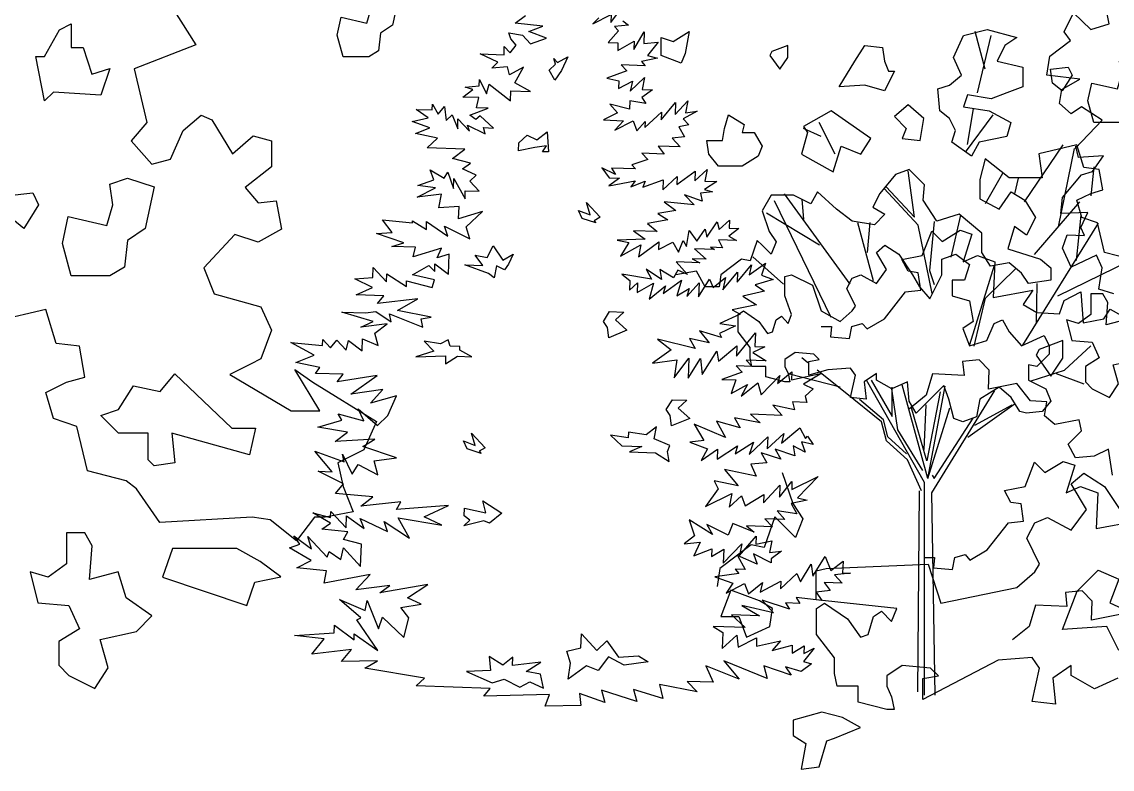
# Model space of a CAD drawing. Header units: inches. Extents: x 11.9 to 85.3, y 21.1 to 37.4.
# Drawn here: x 65.37 to 66.024, y 21.83 to 22.278 of the extents above; entities that cross this region are included whole.
import ezdxf

# ---------------------------------------------------------------- set-up
doc = ezdxf.new("R2010")
doc.units = ezdxf.units.IN
doc.header["$MEASUREMENT"] = 0
doc.layers.add('CAY', color=94, linetype='Continuous')
doc.layers.add('CAY-3', color=61, linetype='Continuous')

# ---------------------------------------------------------------- blocks, each defined once
blk = doc.blocks.new('A$C76451831')
at = {"layer": 'CAY'}
for p, q in [((4728.3, 971.5), (4715.1, 1021.6)), ((4717.8, 939.8), (4736.3, 1016.3)), ((4704.6, 871.1), (4712.5, 918.7)), ((4701.9, 860.6), (4738.9, 910.7)), ((4509.3, 881.7), (4485.5, 892.2)), ((4527.8, 857.9), (4506.6, 900.2)), ((4781, 794.5), (4832.5, 870.4)), ((4850.9, 870.4), (4799.8, 858.6)), ((4826.2, 761), (4847.8, 865.6)), ((4860, 840.1), (4850.9, 870.4)), ((4728.3, 851.9), (4721.2, 824)), ((4760.5, 826.3), (4728.3, 851.9)), ((4799.8, 858.6), (4804.6, 826.3)), ((4608.4, 831), (4587.6, 805.5)), ((4626.9, 837.7), (4608.4, 831)), ((4634, 774), (4625.3, 835.7)), ((4647.3, 816.9), (4626.9, 837.7)), ((4728.6, 791.9), (4751.7, 832.8)), ((4880.8, 837.7), (4860, 840.1)), ((4870.1, 802.5), (4874.1, 840.9)), ((4885.5, 810.2), (4880.8, 837.7)), ((4645.4, 796.4), (4647.3, 816.9)), ((4721.2, 824), (4721.2, 798.4)), ((4804.6, 826.3), (4760.5, 826.3)), ((4768, 805.1), (4772.9, 825.9)), ((4442.1, 803.1), (4430.3, 782.3)), ((4472, 803.1), (4442.1, 803.1)), ((4547.7, 684.5), (4460.2, 805.1)), ((4495.2, 791.7), (4472, 803.1)), ((4504.2, 807.8), (4495.2, 791.7)), ((4529.8, 784.6), (4504.2, 807.8)), ((4587.6, 805.5), (4578.1, 787)), ((4638.7, 763.4), (4593.5, 812.2)), ((4595.8, 814.5), (4634, 774)), ((4746.8, 784.6), (4762.9, 807.8)), ((4762.9, 807.8), (4781.4, 796.4)), ((4850.9, 796.4), (4869.4, 805.5)), ((4869.4, 805.5), (4885.5, 810.2)), ((4522.3, 639.8), (4446.8, 795.6)), ((4485.8, 770.9), (4483.8, 797.9)), ((4578.1, 787), (4594.3, 777.9)), ((4663.8, 768.5), (4645.4, 796.4)), ((4721.2, 798.4), (4746.8, 784.6)), ((4781.4, 796.4), (4795.5, 773.2)), ((4794.3, 724.1), (4854.9, 794.5)), ((4857.6, 773.2), (4850.9, 796.4)), ((4430.3, 782.3), (4439.8, 754.7)), ((4507, 736.3), (4436.2, 779.1)), ((4550.6, 768.5), (4529.8, 784.6)), ((4594.3, 777.9), (4580.5, 763.8)), ((4693.7, 777.9), (4663.8, 768.5)), ((4682.7, 720.5), (4695.7, 776.4)), ((4723.6, 752.4), (4693.7, 777.9)), ((4795.5, 773.2), (4783.7, 750)), ((4850.1, 715.8), (4856.4, 776.4)), ((4878.5, 766.1), (4857.6, 773.2)), ((4580.5, 763.8), (4550.6, 768.5)), ((4579.1, 689), (4557.9, 766.3)), ((4571.1, 726.8), (4574.5, 766.9)), ((4657.5, 671.8), (4638.7, 763.4)), ((4659.9, 768.1), (4654, 702.8)), ((4767.6, 761.4), (4758.6, 731.5)), ((4783.7, 750), (4767.6, 761.4)), ((4778.7, 602.9), (4879.6, 765.8)), ((4887.9, 726.8), (4878.5, 766.1)), ((4439.8, 754.7), (4448.8, 741)), ((4723.6, 726.8), (4723.6, 752.4)), ((4423.7, 742.9), (4414.2, 715.4)), ((4430.3, 736.3), (4423.7, 742.9)), ((4442.1, 724.5), (4430.3, 736.3)), ((4448.8, 741), (4442.1, 724.5)), ((4758.6, 731.5), (4802.2, 717.8)), ((4402.8, 717.8), (4374.9, 696.9)), ((4414.2, 715.4), (4402.8, 717.8)), ((4458.8, 684.4), (4417.8, 720.8)), ((4735.4, 708.3), (4723.6, 726.8)), ((4802.2, 717.8), (4816, 706)), ((4825.4, 669), (4921.3, 715.4)), ((4922.5, 717.8), (4887.9, 726.8)), ((4342.7, 701.7), (4314.8, 696.9)), ((4354.1, 680.8), (4342.7, 701.7)), ((4654, 702.8), (4659.9, 684)), ((4707.6, 603.7), (4740.9, 709.9)), ((4728.7, 665.9), (4769.2, 705.2)), ((4760.5, 713.1), (4735.4, 708.3)), ((4777, 699.3), (4760.5, 713.1)), ((4816, 706), (4816, 689.9)), ((4374.9, 696.9), (4372.6, 680.8)), ((4786.1, 685.5), (4777, 699.3)), ((4816, 689.9), (4786.1, 685.5)), ((4796.7, 631.7), (4797.9, 685.1)), ((4372.6, 680.8), (4354.1, 680.8)), ((4713.4, 601.8), (4728.7, 665.9)), ((4834.4, 569.5), (4869.4, 602.2)), ((4491.5, 579.5), (4483.4, 586)), ((4541.2, 539.6), (4503.7, 569.7)), ((4789.6, 555.4), (4834.4, 569.5)), ((4534.5, 546.7), (4466.9, 564.4)), ((4647.3, 419.7), (4569.9, 556)), ((4575.8, 556.2), (4604.1, 507.8)), ((4823, 565.2), (4860, 551.4)), ((4589.9, 500.7), (4541.2, 539.6)), ((4602.9, 544.4), (4611.2, 489.7)), ((4604.1, 507.8), (4604.1, 546.7)), ((4651.6, 424.8), (4617.3, 549.9)), ((4668.2, 540.8), (4650.5, 448.4)), ((4651.6, 424.8), (4675, 548.1)), ((4656.8, 405.9), (4741.3, 542.4)), ((4592.3, 503.1), (4560.4, 530.2)), ((4650.5, 448.4), (4629.2, 520.8)), ((4646.9, 463.7), (4649.3, 523.1)), ((4651.6, 424.8), (4681.2, 519.2)), ((4705.1, 479.9), (4766.8, 524.3)), ((4714.5, 496), (4764.5, 523.1)), ((3915.1, 501.1), (3898, 463.3)), ((4596.6, 475.1), (4589.9, 500.7)), ((4598.2, 480.3), (4592.3, 503.1)), ((4659.9, 424.8), (4712.2, 505.4)), ((4611.2, 489.7), (4644.6, 435.4)), ((4624.5, 449.6), (4596.6, 475.1)), ((4623.3, 457.8), (4598.2, 480.3)), ((3898, 463.3), (3863.2, 445.6)), ((3863.2, 445.6), (3870.3, 414.4)), ((4643, 408.3), (4624.5, 449.6)), ((4657.5, 429.5), (4659.9, 424.8)), ((3870.3, 414.4), (3883.8, 380.2)), ((4638.3, 140.1), (4640.6, 408.3)), ((4647.3, 135.4), (4647.3, 419.7)), ((4661.5, 135.4), (4656.8, 405.9)), ((3883.8, 380.2), (3846.1, 373.1)), ((3831.9, 373.1), (3807.8, 341.8)), ((3846.1, 373.1), (3831.9, 373.1))]:
    blk.add_line(p, q, dxfattribs=at)
for points in [[(530, 749.3), (509.9, 755.6), (514.2, 784.1), (506.8, 800.9), (473, 785.1), (461.4, 810.4), (467.7, 828.4), (490.9, 827.3), (485.7, 837.9), (495.2, 857.9), (459.3, 856.8), (461.4, 877.9), (486.7, 908.5), (501.5, 912.7), (516.3, 933.8), (482.5, 931.7), (479.3, 946.5), (478.3, 943.3), (514.2, 981.3), (486.7, 999.2), (473, 989.7), (457.2, 1003.4), (460.4, 1022.4), (484.6, 1036.1), (440.3, 1041.4), (444.5, 1066.7), (472, 1087.8), (463.5, 1099.4), (476.2, 1124.7), (499.4, 1102.6), (523.6, 1110), (519.4, 1132.1)], [(4212, 1039.9), (4204.1, 1032), (4228.5, 1044.3), (4228.1, 1033.9), (4247.6, 1060)], [(4244.1, 1036.1), (4251.6, 1030.3), (4232.9, 1028.3), (4238.2, 1022.7), (4224.5, 1007.3), (4237.6, 1006.8), (4237.3, 996.4), (4259, 1008.8), (4258.6, 997.9), (4272.6, 1021.5), (4272, 1005.6), (4291.1, 1007.7), (4276.9, 989.6), (4290.4, 986.4), (4268.9, 981.7), (4273.7, 976.1), (4242, 977.2), (4249.5, 969.2), (4222.8, 959.3), (4238.6, 956), (4238.2, 945.6), (4257.1, 955.4), (4254, 942.3), (4273.2, 960.2), (4269.9, 944.5), (4283.5, 944), (4269.5, 933.6), (4274.7, 925.7), (4253.5, 929.2), (4253.1, 918.3), (4226.6, 924.7), (4237.1, 913.4), (4218.2, 903.7), (4244.9, 902.7), (4233.5, 890), (4258, 902.3), (4263, 889), (4273.8, 901.7), (4273.5, 893.6), (4295.6, 914.1), (4295.2, 903.7), (4314.6, 927.1), (4314, 910.8), (4331, 929.2), (4327.7, 913), (4343.6, 915.2), (4324.7, 905.4), (4332.1, 897), (4318.9, 894.7), (4326.6, 881.3), (4310.2, 879.2), (4320.7, 867.9), (4291.3, 868.9), (4299.1, 858.2), (4269.6, 859.3), (4277.5, 850.8), (4256, 843.9), (4261.2, 838.3), (4229.1, 839.4), (4234.2, 831), (4215.9, 839.8), (4225.9, 826.3), (4239.5, 825.9), (4225.5, 815.5), (4260.6, 822.4), (4254.9, 814.4), (4273.8, 821.9), (4270.8, 813.9), (4297.8, 823.8), (4297.4, 810.2), (4316.6, 828.2), (4316.2, 817.7), (4340.9, 835.5), (4340.4, 822.3), (4356.8, 837.6), (4353.5, 821.9), (4369.8, 821.3), (4353.1, 811), (4363.9, 807.9), (4348, 805.8), (4349.9, 795.3), (4326.6, 803.8), (4339.3, 790.2), (4299.5, 794.3), (4315, 782.9), (4290.8, 778.7), (4304.1, 770.1), (4277.2, 765.6), (4290, 754.7), (4258.3, 755.8), (4273.8, 744.4), (4236.6, 743), (4252.3, 740.2), (4240.8, 721.6), (4268.1, 736.9), (4264.8, 720.7), (4292.2, 741.1), (4291.9, 730.6), (4310.8, 740.4), (4318.5, 727), (4324.5, 742.7), (4329.2, 734.8), (4332.6, 756), (4343, 742), (4354, 757.9), (4356.3, 747), (4370.2, 767.8), (4372.6, 757.3), (4386.6, 770), (4386.2, 759.1), (4399.3, 758.6), (4385.9, 748.7), (4396.1, 742.9), (4372.1, 743.7), (4377.2, 733.1), (4361.3, 733.7), (4366.6, 730.8), (4339.9, 731.7), (4355.3, 717.6), (4336.8, 718.2), (4347, 712.9), (4315.3, 714), (4330.6, 697.1), (4317.6, 703), (4311.9, 692.8), (4293.7, 703.8), (4295.9, 690.6), (4275.1, 704.5), (4282.3, 691.1), (4242.7, 697.9), (4253.3, 689.4), (4252.8, 676.3), (4263.6, 686.3), (4263.1, 673.2), (4284.9, 685.6), (4279.1, 664.5), (4301.1, 682.3), (4298, 672), (4322.6, 689.7), (4316.4, 668.6), (4332.6, 678.5), (4329.6, 668.1), (4346.1, 686.1), (4345.4, 667.6), (4359.8, 691.1), (4364.9, 680), (4381.2, 693.1), (4377.9, 676.9), (4397.3, 700.2), (4396.8, 687.1), (4416.2, 710.4), (4413, 696.9), (4434.9, 712.5), (4429.3, 696.4), (4445, 690.8), (4420.7, 683.5), (4433.6, 674.9), (4404.3, 668.2), (4422.5, 656.7), (4390.1, 650.1), (4400.8, 644.3), (4373.6, 631.7), (4394.8, 628.7), (4373.2, 618.6), (4375.7, 613), (4346.5, 622.2), (4359.6, 605.9), (4333, 611.8), (4340.7, 598.4), (4290.4, 611), (4308.5, 596.8), (4283.9, 579.1), (4316.2, 583.4), (4312.6, 559.5), (4332.1, 585.5), (4331.2, 558.8), (4348, 585), (4349.9, 563.6), (4369.6, 594.7), (4371.9, 581.4), (4396.6, 601.9), (4396.1, 588.3), (4421.2, 619.6), (4420.6, 601), (4433.7, 600.6), (4417.6, 593), (4435.8, 581.9), (4409.1, 582.8), (4416.9, 574.4), (4395.7, 575.2), (4403.5, 566.7), (4376.5, 557.2), (4395, 556.6), (4388.9, 538.2), (4410.7, 550.6), (4402.4, 535), (4424.3, 552.8), (4428.8, 536.8), (4453.7, 562.3), (4450.6, 551.9), (4469.7, 567.1), (4469.3, 556.7), (4510, 565.7), (4485.4, 550.7), (4498.4, 544.8), (4487.6, 534.8), (4490, 526.5), (4471, 527.2), (4473.4, 516.7), (4444.6, 522.7), (4457.2, 509.1), (4414.7, 510.6), (4427.4, 499.2), (4393.2, 505.9), (4400.9, 492.5), (4369.1, 501.3), (4381.4, 479.5), (4339.5, 497.3), (4352.3, 475.6), (4333.6, 473.5), (4357.4, 464.5), (4348.7, 449), (4370.5, 464.1), (4370, 450.9), (4397.4, 468.6), (4394.3, 457.8), (4418.8, 473.3), (4412.8, 457.1), (4437.7, 480.3), (4437.1, 464.5), (4459.1, 485), (4455.9, 472), (4480.7, 492.4), (4488.3, 478.5), (4490.7, 481.2), (4498.5, 470.5), (4482.7, 473.7), (4487.7, 460), (4471.7, 468.7), (4473.9, 455), (4447.5, 464.1), (4455.2, 450.7), (4428.8, 459.3), (4436.5, 445.9), (4415.1, 443.9), (4422.2, 427.8), (4380, 437), (4398.2, 415), (4366.3, 421.6), (4371.3, 411), (4354.7, 387.5), (4389.7, 404.9), (4386.3, 386.4), (4402.7, 401.7), (4407.7, 388.4), (4432.3, 403.4), (4431.9, 392.6), (4454, 415.8), (4453.4, 400), (4470, 420.7), (4469.7, 410.3), (4505.2, 427.6), (4477.4, 399.1), (4490.4, 396), (4469, 391.3), (4476.7, 377.8), (4450.1, 381.5), (4460.6, 370.2), (4433.8, 371.2), (4443.9, 360.4), (4409.5, 361.6), (4419.6, 353.1), (4391, 365), (4385, 349.3), (4356.1, 363.5), (4363.8, 350.1), (4332.7, 369.7), (4339.7, 348.2), (4326.2, 337.8), (4347.6, 339.7), (4338.8, 321.5), (4363.1, 331), (4362.7, 320.6), (4379, 330.5), (4378.3, 311.9), (4403.2, 337.8), (4400, 322), (4422.2, 348), (4421.8, 337.1), (4443.2, 341.8), (4440, 326.1), (4456.3, 327.8), (4442.4, 317.8), (4442.2, 312.4), (4418.6, 324.1), (4423.6, 310.3), (4397.2, 322.1), (4407.5, 303.2), (4394.3, 303.7), (4399.1, 298), (4367.2, 293.7), (4391, 285.2), (4382.3, 271.9), (4406.8, 284.6), (4411.8, 270.9), (4430.9, 286.1), (4427.7, 273), (4455, 287.9), (4454.6, 277.5), (4476.6, 298.1), (4481.7, 287), (4495.6, 310.5), (4497.8, 294.6), (4514.6, 320.8), (4522.1, 301.9), (4538.4, 314.5), (4537.8, 298.6), (4548.2, 298.3), (4526.8, 296.3), (4537.3, 285.1), (4513.3, 285.9), (4521.1, 275.2), (4502.5, 273.1), (4509.8, 262), (4475.5, 265.9), (4480.6, 258), (4461.6, 258.7), (4466.8, 250.4), (4430.1, 262.5), (4445.3, 245.7), (4403.1, 255.3), (4426.6, 241.3), (4389.5, 242.6), (4407.5, 225.7), (4364.9, 227.2), (4377.8, 219), (4377, 197.7), (4396.2, 215.6), (4398.4, 199.7), (4422.9, 212), (4422.5, 201.1), (4454.9, 208.2), (4443.6, 195.4), (4470.5, 202.2), (4470.2, 191.8), (4486.4, 201.6), (4486, 191.2), (4499.9, 198.4), (4485.6, 180.3), (4496.4, 177.2), (4482.5, 167.3), (4461.4, 173.5), (4469.1, 162.3), (4432.4, 174.5), (4436.8, 158), (4379.2, 181.3), (4399.6, 157), (4354.9, 174.5), (4365, 152.8), (4330.2, 154), (4343.3, 140), (4292.9, 149.9), (4297.7, 131.1), (4258.2, 142.9), (4262.6, 126.9), (4215.6, 142.2), (4220, 125.7), (4186, 137.8), (4188.1, 121.8), (4140.1, 120.8), (4146.1, 136.4), (4058.1, 134.1), (4066.6, 144.6), (3967.9, 148.1), (3979.1, 158.1), (3899.4, 171.8), (3916.1, 181.6), (3868, 180.6), (3881.7, 196.4), (3828.5, 190.1), (3845, 210.9), (3805.3, 215), (3858.5, 218.6), (3858.8, 229), (3884.9, 209.5), (3885.2, 217.6), (3916.5, 195.2), (3888.5, 236.1), (3894, 238.6), (3865.5, 263.2), (3899.8, 248.8), (3902.6, 261.9), (3917.6, 224.2), (3923.1, 239.9), (3951.6, 212.6), (3957.9, 238.7), (3947.6, 252.6), (3974.4, 257.1), (3956.2, 265.5), (3983.5, 283.1), (3919.2, 272.2), (3932.7, 282.1), (3887.2, 276), (3906.5, 296.7), (3844.9, 285.2), (3848.2, 301.4), (3808.5, 305.5), (3827.4, 315.3), (3798.5, 332.2), (3812.3, 337.1), (3804.5, 348.3), (3827.9, 331.1), (3823.1, 347.6), (3848.9, 320), (3851.8, 327.6), (3867.3, 316.6), (3870.6, 332.4), (3893.7, 307.5), (3894.8, 337), (3871, 343.2), (3876.8, 353.5), (3842, 357.4), (3853.2, 365.2), (3829.6, 379.1), (3853.4, 372.9), (3853.7, 381), (3874.2, 359), (3874.8, 374.8), (3898.2, 358.2), (3893.2, 371.5), (3929.8, 354.3), (3925.3, 367.6), (3958.9, 345.2), (3944, 372.4), (4002.2, 362.7), (3978.5, 373.9), (4011.2, 388.7), (3941.7, 383.4), (3947.5, 393.6), (3893.8, 387.8), (3910.1, 400.4), (3860, 404.8), (3870.8, 417.6), (3837, 434.6), (3855.6, 434), (3832.5, 461.5), (3871.9, 447), (3869.5, 457.5), (3882.2, 430.8), (3890.3, 443.7), (3916.6, 429.6), (3911.8, 448.3), (3941.4, 452.3), (3896.6, 467.5), (3912.8, 477.3), (3859.7, 474.2), (3876, 486.8), (3836.3, 493.6), (3868.4, 502.9), (3863.7, 511.2), (3897.8, 501.9), (3890.2, 518), (3916.2, 495.8), (3930.2, 508.9), (3941.6, 535.3), (3906.8, 525.6), (3923.3, 543.6), (3880.5, 537.4), (3915.8, 562.4), (3862.5, 553.9), (3870.5, 564), (3833.4, 565.3), (3839.1, 573.3), (3807.2, 579.8), (3831.5, 589.4), (3800.4, 606.4), (3842.9, 602.6), (3843.1, 610.3), (3853.2, 599.5), (3861.7, 609.7), (3874.4, 596.1), (3877.5, 609.1), (3895.6, 595.3), (3896.2, 611.2), (3917.2, 602.3), (3912.8, 618.8), (3929.1, 631.3), (3894, 627.1), (3910.6, 634.7), (3868.4, 647.1), (3900.1, 646), (3913.8, 647.7), (3934.6, 633.9), (3932.3, 644.8), (3976.9, 627), (3974.6, 637.9), (3987.8, 640.2), (3942.8, 649.4), (3970.1, 664.8), (3916.4, 658.5), (3924.9, 668.7), (3887.8, 670), (3909.5, 680.1), (3885.8, 691.3), (3909.9, 693.2), (3910.4, 706.8), (3928.3, 687.6), (3928.7, 698), (3954.8, 681.2), (3955.1, 688.9), (3989.2, 680), (3992.3, 690.3), (3963.1, 696.8), (3984.8, 709.2), (3992.7, 701.2), (3993, 711.6), (4011.1, 697.8), (4012.1, 724.6), (3996, 719.7), (4001.9, 732.6), (3963.9, 720.8), (3967.1, 733.8), (3935.4, 734.9), (3951.4, 739.8), (3914.7, 752), (3936, 753.5), (3923, 770.3), (3962.8, 766.2), (3962.9, 768.9), (3981.5, 757.4), (3981.9, 768.2), (4010.2, 748.6), (4005.7, 761.9), (4039.5, 744.9), (4034.6, 760.9), (4056.7, 781.5), (4024.6, 771.7), (4025.2, 788), (3998.4, 786.2), (4001.7, 804.7), (3969.4, 800.4), (3993.9, 813.1), (3970, 816.2), (3991.5, 823.6), (3986.5, 837), (4005.2, 825.9), (4010.4, 833.9), (4017.9, 812.3), (4018.3, 825.4), (4033.2, 798.2), (4033.6, 809), (4052.2, 808.4), (4039.5, 822), (4047.9, 829.8), (4029.6, 838.2), (4040.3, 846), (4016.5, 852.2), (4032.8, 864.8), (3982.6, 866.6), (3996.2, 879.2), (3966.9, 885.7), (3986.2, 893.2), (3962.5, 901.7), (3984, 906.4), (3968.1, 917.8), (3989.3, 917.1), (3989.6, 924.8), (3997.3, 911.4), (4005.8, 921.5), (4007.9, 902.9), (4015.9, 910.7), (4023.4, 891.9), (4023.8, 905), (4039.1, 888.6), (4036.7, 896.9), (4060.3, 885.2), (4057.8, 893.4), (4071.4, 892.9), (4053.4, 909.4), (4047.8, 904.2), (4039.8, 909.9), (4064.2, 919.5), (4048.4, 920), (4051.5, 933.5), (4030.3, 934.3), (4043.8, 944.2), (4033.4, 947.3), (4052.1, 949.4), (4052.4, 957.5), (4062.1, 938.6), (4065.3, 951.6), (4094, 929.3), (4094.4, 942.4), (4120.7, 941.5), (4099.8, 953.1), (4111.4, 974), (4092.5, 963.8), (4090.1, 974.8), (4068.8, 972.8), (4077.2, 980.7), (4053.6, 991.9), (4085.3, 990.8), (4085.6, 1001.7), (4093.5, 993.3), (4101.6, 1003.4), (4094.2, 1011.8), (4091.7, 1020.1), (4110.2, 1016.7), (4120.7, 1005.5), (4142.2, 1012.9), (4118.5, 1021.8), (4137.3, 1028.9), (4100.3, 1032.9), (4113.8, 1043.3)]]:
    blk.add_lwpolyline(points, dxfattribs=at)
for points in [[(3862.3, 1017), (3867.6, 1040.8), (3901.9, 1032.9), (3907.2, 1051.4), (3904.5, 1069.8), (3920.4, 1075.1), (3944.1, 1067.2), (3936.2, 1030.2), (3920.4, 1019.7), (3917.7, 995.9), (3904.5, 988), (3870.2, 988)], [(4295.5, 989.9), (4295.5, 1013.7), (4311.3, 1008.4), (4332.5, 1021.6), (4327.2, 992.6), (4321.9, 979.4)], [(4709.9, 855.3), (4683.5, 873.8), (4688.8, 889.6), (4680.8, 905.5), (4667.6, 916), (4665, 945.1), (4680.8, 950.3), (4696.7, 963.5), (4686.1, 987.3), (4699.3, 1016.3), (4731, 1024.3), (4770.6, 1013.7), (4754.7, 1003.1), (4744.2, 982), (4778.5, 974.1), (4778.5, 947.7), (4757.4, 939.8), (4736.3, 931.9), (4704.6, 937.1), (4699.3, 921.3), (4733.6, 916), (4762.7, 900.2), (4757.4, 881.7), (4720.4, 873.8)], [(4443.3, 995.2), (4440.7, 989.9), (4453.9, 971.5), (4464.4, 987.3), (4464.4, 1003.1)], [(4554.1, 982), (4567.3, 1003.1), (4591.1, 1000.5), (4593.7, 982), (4599, 968.8), (4606.9, 968.8), (4593.7, 942.4), (4567.3, 950.3), (4533, 947.7)], [(4145.7, 970.1), (4154.1, 978), (4151.7, 985.8), (4156.9, 980.2), (4170.4, 987.9), (4162, 969.6), (4153.4, 956.7)], [(4865.6, 929.2), (4870.9, 953), (4905.2, 945.1), (4910.4, 963.5), (4907.8, 982), (4923.6, 987.3), (4947.4, 979.4), (4939.5, 942.4), (4923.6, 931.9), (4921, 908.1), (4907.8, 900.2), (4873.5, 900.2)], [(4818.1, 953), (4815.4, 971.5), (4839.2, 974.1), (4844.5, 963.5), (4831.3, 942.4)], [(4641.2, 876.4), (4646.5, 905.5), (4625.4, 923.9), (4606.9, 908.1), (4622.8, 892.2), (4617.5, 879)], [(4403.7, 887), (4419.5, 887), (4430.1, 868.5), (4424.8, 855.3), (4403.7, 842.1), (4372, 842.1), (4358.8, 857.9), (4356.2, 876.4), (4377.3, 876.4), (4380, 892.2), (4385.2, 910.7), (4406.4, 897.5)], [(4562.1, 857.9), (4575.3, 879), (4522.5, 916), (4485.5, 894.9), (4490.8, 887), (4482.9, 857.9), (4525.1, 834.2), (4535.7, 868.5)], [(4144.6, 860.9), (4136.9, 861.2), (4142.2, 869.2), (4126.3, 867), (4104.8, 862.3), (4105.2, 873.2), (4116.4, 883.2), (4129.3, 877.3), (4142.8, 887.7)], [(4208.2, 766.2), (4189.8, 772.3), (4184.7, 782.9), (4200.4, 776.9), (4195.5, 793.4), (4213.9, 773.7), (4205.6, 769)], [(4064.6, 698.7), (4032.9, 710.2), (4056.9, 709.4), (4046.9, 723.3), (4062.7, 720.1), (4070.9, 735.6), (4083.8, 716.6), (4097.3, 724.3), (4091.3, 710.9), (4086.1, 703.4), (4075.4, 708.7), (4072.1, 693)], [(4499.5, 590.8), (4474.4, 593.1), (4460.6, 583.7), (4460.6, 574.6), (4464.9, 565.2), (4467.3, 553.8), (4460.6, 553.8), (4435.1, 560.5), (4435.1, 574.6), (4416.6, 574.6), (4414.2, 586), (4414.2, 599.8), (4398.1, 620.6), (4398.1, 643.8), (4405.2, 648.6), (4425.6, 634.4), (4437.4, 618.3), (4444.1, 620.6), (4448.8, 636.8), (4455.9, 641.5), (4464.9, 632), (4469.6, 643.8), (4460.6, 669), (4460.6, 694.6), (4469.6, 696.9), (4497.6, 683.2), (4509, 648.6), (4534.5, 634.4), (4550.6, 648.6), (4554.9, 655.2), (4543.5, 678.5), (4550.6, 692.2), (4562, 696.9), (4582.9, 685.5), (4596.6, 704), (4582.9, 726.8), (4594.3, 736.3), (4612.7, 724.5), (4631.2, 696.9), (4640.6, 680.8), (4654.4, 664.7), (4670.5, 696.9), (4670.5, 717.8), (4689, 724.5), (4707.5, 710.7), (4700.8, 689.9), (4684.3, 689.9), (4684.3, 669), (4707.5, 662.3), (4712.2, 634.4), (4698.4, 625.4), (4707.5, 602.2), (4730.7, 609.2), (4740.1, 632), (4751.5, 636.8), (4760.5, 620.6), (4777, 602.2), (4806.9, 615.9), (4814, 602.2), (4814, 590.8), (4797.5, 574.6), (4786.1, 576.6), (4786.1, 556.2), (4809.3, 544.4), (4816, 528.2), (4804.6, 514.5), (4783.7, 512.1), (4774.7, 514.5), (4762.9, 533), (4746.8, 546.7), (4721.2, 530.6), (4716.9, 507.4), (4698.4, 500.7), (4686.6, 505), (4679.9, 530.6), (4672.9, 549.1), (4656.8, 533), (4635.9, 512.1), (4626.9, 528.2), (4624.5, 553.8), (4603.7, 544.4), (4582.9, 556.2), (4582.9, 565.2), (4566.7, 553.8), (4569.1, 530.6), (4548.3, 533), (4554.9, 562.8), (4548.3, 572.3), (4518, 569.9), (4492.8, 562.8), (4492.8, 581.3), (4506.6, 583.7)], [(4892.2, 660), (4885.5, 671.4), (4869.4, 671.4), (4869.4, 643.8), (4852.9, 632), (4836.8, 636.8), (4843.9, 609.2), (4871.4, 606.9), (4880.8, 586), (4862.3, 574.6), (4862.3, 553.8), (4871.4, 544.4), (4894.6, 533), (4906.4, 551.4), (4899.3, 576.6), (4931.5, 583.7), (4945.3, 597.4), (4922.5, 613.6), (4915.4, 636.8), (4889.8, 630.1)], [(4223.4, 626.6), (4218.2, 634.5), (4226.4, 647.8), (4245.4, 647.1), (4234.2, 636.7), (4249.6, 623), (4225.2, 612.9)], [(4013.2, 601.7), (4010.8, 609.9), (4000.2, 604.8), (3978.6, 608.3), (3991.7, 594.7), (3967.4, 587.4), (4007.3, 588.7), (4006.9, 577.9), (4023.2, 588.2), (4042.2, 587.5), (4026.2, 596.2), (4026.3, 601.2)], [(4307.3, 508.9), (4302.2, 516.8), (4310.3, 530.1), (4329.4, 529.4), (4318.1, 518.9), (4333.5, 505.2), (4309.1, 495.2)], [(4054.6, 458.4), (4036.2, 464.5), (4031.1, 475.1), (4046.8, 469.1), (4041.9, 485.6), (4060.3, 465.9), (4052, 461.2)], [(4303.8, 461), (4306.8, 469), (4285.8, 477.9), (4289, 493.7), (4275.1, 483.3), (4251.6, 486.8), (4251.4, 479.1), (4227.5, 482.7), (4242.8, 468.5), (4269.5, 467.6), (4253, 460.5), (4287.8, 459.2), (4306, 447.7)], [(4032, 374.8), (4032.4, 385.2), (4061.2, 379.2), (4056.8, 395.2), (4082.5, 378.5), (4066.1, 365.4), (4058.1, 368.4), (4031.6, 361.7), (4039.5, 369.1)], [(4174.2, 178.1), (4169.4, 194.1), (4188.1, 198.9), (4188.8, 217.4), (4209.3, 195.4), (4222.9, 208.1), (4238.4, 186.2), (4264.8, 188), (4278.1, 179.9), (4245.8, 175.6), (4224.8, 186.7), (4211.1, 168.6), (4195.4, 174.6), (4170.8, 156.9)], [(4138.2, 144.9), (4133.9, 163.6), (4114.9, 167), (4134.4, 179.5), (4096.7, 175.3), (4097, 186.2), (4083.5, 175.8), (4065.4, 187.3), (4067.4, 168.6), (4035.2, 167), (4069.6, 152.2), (4085.6, 157.1), (4106.5, 146), (4119.9, 153.2)]]:
    blk.add_lwpolyline(points, close=True, dxfattribs=at)
at = {"layer": 'CAY-3'}
for p, q in [((3631.7, 1070), (3673.6, 1003.9)), ((3673.6, 1003.9), (3591, 972.1)), ((3591, 972.1), (3608.1, 900.1)), ((3656.5, 889.5), (3680.7, 910.2)), ((3680.7, 910.2), (3694.8, 903.7)), ((3694.8, 903.7), (3722.5, 858.3)), ((3608.1, 900.1), (3586.9, 875.9)), ((3639.4, 851.2), (3656.5, 889.5)), ((3586.9, 875.9), (3614.6, 844.7)), ((3722.5, 858.3), (3750.2, 882.4)), ((3750.2, 882.4), (3774.4, 875.9)), ((3774.4, 875.9), (3774.4, 841.1)), ((3614.6, 844.7), (3639.4, 851.2)), ((3774.4, 841.1), (3739.6, 813.4)), ((3739.6, 813.4), (3756.7, 792.8)), ((3756.7, 792.8), (3780.9, 795.7)), ((3780.9, 795.7), (3788, 758)), ((3788, 758), (3756.7, 740.3)), ((3725.5, 750.9), (3684.2, 706.1)), ((3756.7, 740.3), (3725.5, 750.9)), ((3684.2, 706.1), (3697.8, 671.3)), ((3697.8, 671.3), (3760.3, 654.2)), ((3473.1, 650.6), (3396.5, 632.9)), ((3486.7, 605.2), (3473.1, 650.6)), ((3760.3, 654.2), (3774.4, 622.9)), ((3774.4, 622.9), (3760.3, 584.6)), ((3517.9, 601.7), (3486.7, 605.2)), ((3525, 560.4), (3517.9, 601.7)), ((3760.3, 584.6), (3746.7, 577.5)), ((3746.7, 577.5), (3719, 563.9)), ((3839, 515.2), (3805.7, 570.4)), ((3805.7, 570.4), (3829.8, 553.3)), ((3500.8, 553.3), (3525, 560.4)), ((3719, 563.9), (3800.7, 515.2)), ((3473.1, 539.7), (3500.8, 553.3)), ((3483.1, 504.9), (3473.1, 539.7)), ((3829.8, 553.3), (3915.1, 501.1)), ((86.7, 510.8), (100.8, 469.5)), ((3800.7, 515.2), (3839, 515.2)), ((472.7, 495.7), (489.8, 509.9)), ((493.3, 461.5), (472.7, 495.7)), ((489.8, 509.9), (517.5, 492.2)), ((3514.4, 494.3), (3483.1, 504.9)), ((517.5, 492.2), (545.2, 450.9)), ((3528.5, 435.3), (3514.4, 494.3)), ((100.8, 469.5), (114.4, 448.9)), ((472.7, 433.8), (493.3, 461.5)), ((76.8, 451.7), (62.5, 410.5)), ((86.7, 441.8), (76.8, 451.7)), ((104.4, 424.1), (86.7, 441.8)), ((114.4, 448.9), (104.4, 424.1)), ((413.7, 423.2), (424.3, 443.8)), ((424.3, 443.8), (441.4, 450.9)), ((441.4, 450.9), (472.7, 433.8)), ((430.8, 388.4), (413.7, 423.2)), ((3580.4, 421.8), (3528.5, 435.3)), ((45.4, 414.1), (3.5, 382.8)), ((62.5, 410.5), (45.4, 414.1)), ((3594, 411.1), (3580.4, 421.8)), ((3625.2, 366.3), (3594, 411.1)), ((3.5, 382.8), (0, 358.6)), ((132.1, 379.3), (145.6, 382.8)), ((132.1, 340.9), (132.1, 379.3)), ((145.6, 382.8), (281.8, 388.3)), ((281.8, 388.3), (298.9, 336.4)), ((424.3, 378.3), (430.8, 388.4)), ((400.1, 357.1), (424.3, 378.3)), ((3748.8, 373.1), (3625.2, 366.3)), ((3773, 369.5), (3748.8, 373.1)), ((3807.8, 341.8), (3773, 369.5)), ((298.9, 336.4), (400.1, 357.1)), ((240, 329.4), (132.1, 340.9)), ((132.7, 329.4), (143.3, 336.4)), ((143.3, 336.4), (173.9, 315.2)), ((132.7, 294.5), (132.7, 329.4)), ((208.7, 318.7), (219.3, 325.8)), ((219.3, 325.8), (232.9, 311.7)), ((232.9, 311.7), (240, 329.4)), ((173.9, 315.2), (191.6, 291)), ((201.6, 294.5), (208.7, 318.7)), ((156.8, 263.3), (132.7, 294.5)), ((191.6, 291), (201.6, 294.5)), ((156.8, 242.6), (156.8, 263.3)), ((420.8, 263.9), (375.4, 260.4)), ((430.8, 249.7), (420.8, 263.9)), ((247, 253.3), (226.4, 239.1)), ((284.8, 249.7), (247, 253.3)), ((375.4, 260.4), (274.7, 207.8)), ((295.4, 239.1), (284.8, 249.7)), ((420.8, 204.9), (430.8, 249.7)), ((472.7, 253.3), (448.5, 236.2)), ((472.7, 239.7), (472.7, 253.3)), ((160.4, 225.5), (156.8, 242.6)), ((226.4, 239.1), (226.4, 225.5)), ((274.7, 235.6), (295.4, 239.1)), ((274.7, 207.8), (274.7, 235.6)), ((448.5, 236.2), (452, 201.4)), ((503.9, 222), (472.7, 239.7)), ((535.2, 236.2), (503.9, 222)), ((188.1, 225.5), (160.4, 225.5)), ((188.1, 204.3), (188.1, 225.5)), ((226.4, 225.5), (232.9, 211.4)), ((226.4, 194.3), (188.1, 204.3)), ((232.9, 211.4), (236.4, 194.3)), ((452, 201.4), (420.8, 204.9)), ((236.4, 194.3), (226.4, 194.3))]:
    blk.add_line(p, q, dxfattribs=at)
for points in [[(3491.1, 1024.1), (3507, 1032), (3507, 1000.3), (3522.8, 1000.3), (3534.7, 964.7), (3558.4, 972.6), (3546.6, 936.9), (3483.2, 940.9), (3471.3, 929), (3459.5, 988.4), (3471.3, 988.4)], [(3495.1, 738.9), (3503, 774.6), (3554.5, 762.7), (3562.4, 790.4), (3558.4, 818.1), (3582.2, 826), (3617.8, 814.2), (3605.9, 758.7), (3582.2, 742.9), (3578.2, 707.2), (3558.4, 695.3), (3507, 695.3)], [(3423.8, 774.6), (3419.9, 802.3), (3455.5, 806.2), (3463.4, 790.4), (3443.6, 758.7)], [(430.1, 675.3), (426.1, 667.3), (445.9, 639.6), (461.7, 663.4), (461.7, 687.1)], [(3570.3, 517.1), (3590.1, 548.8), (3625.7, 540.9), (3645.5, 564.6), (3721.6, 492.2), (3753.2, 492.2), (3745.3, 456.6), (3641.6, 485.4), (3645.5, 445.8), (3617.8, 441.9), (3609.9, 449.8), (3609.9, 485.4), (3570.3, 485.4), (3546.6, 509.2)], [(481.1, 352.5), (508.8, 380.2), (536.5, 368.3), (524.6, 336.6), (568.2, 316.8), (536.5, 273.3), (520.7, 305), (461.3, 301)], [(56.6, 339.4), (18.3, 353.5), (4.7, 318.7), (28.9, 318.7), (38.9, 291), (70.2, 305.2), (73.7, 329.4)], [(3535, 335), (3525, 352.1), (3500.8, 352.1), (3500.8, 310.9), (3476.1, 293.2), (3451.9, 300.2), (3462.5, 259), (3503.8, 255.4), (3517.9, 224.1), (3490.2, 207), (3490.2, 175.8), (3503.8, 161.6), (3538.6, 144.5), (3556.3, 172.2), (3545.6, 210), (3594, 220.6), (3614.6, 241.3), (3580.4, 265.4), (3569.8, 300.2), (3531.5, 290.2)], [(3728.2, 331.2), (3642.3, 331.5), (3628.8, 293.2), (3741.7, 255.1), (3752.3, 286.4), (3787.1, 293.5), (3759.4, 314.1)], [(167.4, 183.7), (139.7, 190.7), (101.4, 180.1), (101.4, 159.5), (118.5, 148.9), (112, 114.6), (136.2, 117.6), (146.2, 152.4), (156.8, 155.9), (191.6, 170.1)]]:
    blk.add_lwpolyline(points, close=True, dxfattribs=at)
for points in [[(138.9, 705.6), (152.6, 705.6), (151.5, 691.9), (176.9, 689.8), (180, 705.6), (193.7, 709.9), (200.1, 702.5), (223.3, 716.2), (251.7, 752), (271.8, 754.2), (268.6, 777.4), (254.9, 779.5), (246.5, 795.3), (273.9, 800.6), (286.5, 833.3), (300.3, 819.5), (324.5, 834.3), (340.3, 829), (328.7, 792.1), (347.7, 800.6), (370.9, 792.1), (368.8, 744.7), (421.5, 754.2), (408.9, 735.2), (426.8, 724.6), (457.4, 722.5), (463.7, 740.4), (485.9, 752), (489, 710.9), (516.5, 716.2), (524.9, 728.8), (551.3, 714.1)], [(528.1, 507.4), (522.8, 542.2), (503.8, 532.7), (478.5, 530.6), (469, 548.5), (486.9, 566.4), (483.8, 581.2), (451.1, 574.9), (437.4, 586.5), (440.5, 605.4), (418.4, 606.5), (400.5, 629.7), (362.5, 622.3), (363.5, 647.6), (349.8, 661.3), (327.7, 659.2), (329.8, 640.3), (287.6, 642.4), (279.2, 613.9), (257, 596)], [(4646.7, 319.2), (4660.4, 319.2), (4659.4, 305.5), (4684.7, 303.3), (4687.9, 319.2), (4701.6, 323.4), (4707.9, 316), (4731.1, 329.7), (4759.6, 365.6), (4779.6, 367.7), (4776.4, 390.9), (4762.7, 393), (4754.3, 408.8), (4781.7, 414.1), (4794.4, 446.8), (4808.1, 433.1), (4832.3, 447.8), (4848.2, 442.6), (4836.6, 405.7), (4855.5, 414.1), (4878.8, 405.7), (4876.6, 358.2), (4929.4, 367.7)], [(4908.3, 243.2), (4870.3, 235.8), (4871.4, 261.2), (4857.7, 274.9), (4835.5, 272.8), (4837.6, 253.8), (4795.4, 255.9), (4787, 227.4), (4764.8, 209.5)]]:
    blk.add_lwpolyline(points, dxfattribs=at)

msp = doc.modelspace()

# ---------------------------------------------------------------- block references
at = {"layer": 'CAY', "xscale": 0.0004489089019145984, "yscale": 0.0004489089019145984, "zscale": 0.0004489089019145984}
for p in [(63.82489, 21.8133), (65.78675, 21.77831)]:
    msp.add_blockref('A$C76451831', p, dxfattribs=at)

doc.saveas('drawing.dxf')
